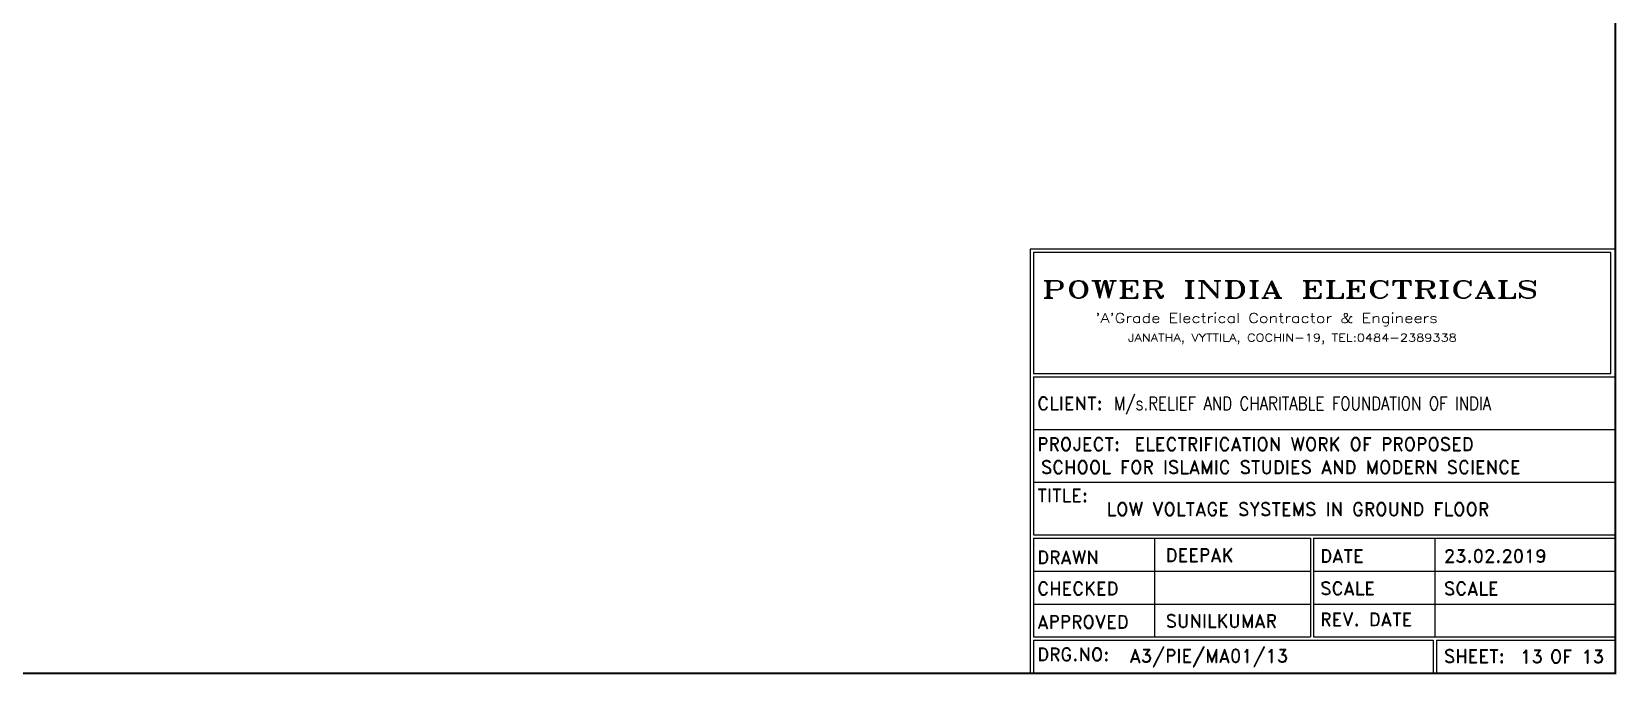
# Model space of a CAD drawing. Header units: inches. Extents: x -221585 to 401252, y -284294 to 332380.
# Drawn here: x 174484 to 179537, y 49634 to 51683 of the extents above; entities that cross this region are included whole.
import ezdxf

# ---------------------------------------------------------------- set-up
doc = ezdxf.new("R2010")
doc.units = ezdxf.units.IN
doc.header["$MEASUREMENT"] = 0
doc.linetypes.add('HIDDEN2', pattern=[0.1875, 0.125, -0.0625])
doc.layers.add('text', color=72, linetype='HIDDEN2', lineweight=5)
doc.styles.add('ROMAND', font='ROMAND.shx')
doc.styles.add('ROMANT', font='romant', dxfattribs={"width": 0.8, "oblique": 1, "height": 3})

# ---------------------------------------------------------------- blocks, each defined once
blk = doc.blocks.new('HF')
at = {"color": 1}
for s, height, style, width, p in [('POWER INDIA ELECTRICALS', 3.5, 'ROMANT', 1.5, (-34.43, 3.77)), ("'A'Grade Electrical Contractor & Engineers", 2, 'ROMANT', 1.2, (-23.6, -1.27)), ('JANATHA, VYTTILA, COCHIN-19, TEL:0484-2389338 ', 1.6, 'ROMAND', 1.2, (-17, -5.05))]:
    blk.add_text(s, height=height, dxfattribs=dict(at, style=style, width=width)).set_placement(p)

msp = doc.modelspace()

# ---------------------------------------------------------------- linework, layer by layer
at = {"color": 6}
for p, q in [((177678, 50582.4), (177678, 50078.4)), ((177678.6, 50582.4), (179533.7, 50582.4)), ((177678.6, 50414.4), (179533.7, 50414.4)), ((177678.6, 50246.4), (179533.7, 50246.4)), ((177678.6, 50078.4), (179533.7, 50078.4)), ((177678, 50067.9), (177678, 49752.9)), ((177678.6, 50067.9), (178561.8, 50067.9)), ((178064.5, 50067.9), (178064.5, 49752.9)), ((178561.8, 50067.9), (178561.8, 49752.9)), ((178571, 50067.9), (178571, 49752.9)), ((178571, 50067.9), (178958.2, 50067.9)), ((178958.2, 50067.9), (178958.2, 49752.9)), ((178958.2, 50067.9), (179533.7, 50067.9)), ((177678.6, 49962.9), (178561.8, 49962.9)), ((178571, 49962.9), (179533.7, 49962.9)), ((177678.6, 49857.9), (177982.8, 49857.9)), ((177982.8, 49857.9), (178561.8, 49857.9)), ((178571, 49857.9), (178958.2, 49857.9)), ((178958.2, 49857.9), (179533.7, 49857.9)), ((177678.6, 49752.9), (178561.8, 49752.9)), ((177678.6, 49742.4), (178952.9, 49742.4)), ((177678.6, 49742.4), (177678.6, 49637.4)), ((178571, 49752.9), (178968.2, 49752.9)), ((178952.9, 49742.4), (178952.9, 49637)), ((178963.4, 49742.4), (178963.4, 49636.2)), ((178963.4, 49742.4), (179533.7, 49742.4)), ((178968.2, 49752.9), (179533.7, 49752.9))]:
    msp.add_line(p, q, dxfattribs=at)
at = {"color": 6, "const_width": 6.3}
msp.add_lwpolyline([(179533.7, 49637), (170918.4, 49637), (170918.4, 55438.1), (179533.7, 55438.1)], close=True, dxfattribs=at)
at = {"color": 6}
for points in [[(177668.1, 50989.9), (177668.1, 49637), (179533.7, 49637), (179533.7, 50989.9)], [(177678.6, 50979.4), (177678.6, 50592.9), (179519.9, 50592.9), (179519.9, 50979.4)]]:
    msp.add_lwpolyline(points, close=True, dxfattribs=at)

# ---------------------------------------------------------------- block references
at = {"layer": 'text', "color": 1, "xscale": 15.75, "yscale": 15.75, "zscale": 15.75}
msp.add_blockref('HF', (178247.4, 50774.3), dxfattribs=at)

# ---------------------------------------------------------------- texts
at = {"color": 4, "style": 'ROMAND'}
for s, p in [('CLIENT:', (177690.3, 50476.8)), ('PROJECT:', (177690.3, 50346.9)), ('TITLE:', (177690.3, 50183.4)), ('DRAWN', (177690.3, 49985.9)), ('DATE', (178592.8, 49990.1)), ('CHECKED', (177690.3, 49886.2)), ('SCALE', (178592.8, 49886.9)), ('REV. DATE', (178592.8, 49787.9)), ('APPROVED', (177690.3, 49779.8)), ('DRG.NO:', (177690.3, 49676.4)), ('SHEET:', (178987.1, 49670.6))]:
    msp.add_text(s, height=42, dxfattribs=at).set_placement(p)
at = {"color": 246, "style": 'ROMAND', "width": 0.83}
msp.add_text(' M/s.RELIEF AND CHARITABLE FOUNDATION OF INDIA', height=42, dxfattribs=at).set_placement((177911.1, 50476.7))
at = {"color": 246, "style": 'ROMAND'}
for s, p in [('ELECTRIFICATION WORK OF PROPOSED', (178000.2, 50346.9)), ('SCHOOL FOR ISLAMIC STUDIES AND MODERN SCIENCE', (177701.9, 50273.4)), ('23.02.2019', (178987.1, 49990.1)), ('OF 13', (179325, 49669.7))]:
    msp.add_text(s, height=42, dxfattribs=at).set_placement(p)
at = {"style": 'ROMAND'}
msp.add_text('LOW VOLTAGE SYSTEMS IN GROUND FLOOR ', height=42, dxfattribs=at).set_placement((177911.1, 50139.3))
for tag, p, s in [('DEEPAK', (178100, 49992.7), 'BTB'), ('SUNILKUMAR', (178100, 49782.7), 'BTB'), ('A3/PIE/MA01/13', (177984.6, 49671.9), 'A3\\PIE\\'), ('13', (179230.6, 49669.7), '-')]:
    msp.add_attdef(tag, p, s, height=42, dxfattribs=at)
at = {"color": 246, "style": 'ROMAND'}
msp.add_attdef('SCALE', (178987.1, 49886.2), 'NTS', height=42, dxfattribs=at)

doc.saveas('drawing.dxf')
